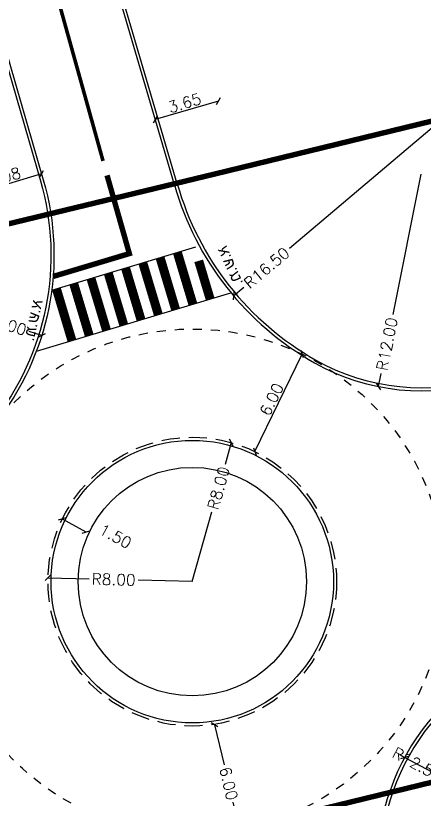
# Model space of a CAD drawing. Extents: x 183304 to 184528, y 666784 to 667526.
# Drawn here: x 183588.95 to 183611.61, y 666983.77 to 667027.19 of the extents above; entities that cross this region are included whole.
import ezdxf
from ezdxf.enums import TextEntityAlignment as Align

# ---------------------------------------------------------------- set-up
doc = ezdxf.new("R2010")
doc.units = 0
doc.linetypes.add('1-1', pattern=[2, 1, -1])
doc.linetypes.add('HIDDEN', pattern=[3, 2, -1])
for name, color, linetype in [('0-XREF', 7, 'Continuous'), ('am-dim', 7, 'Continuous'), ('D-Cross', 151, 'Continuous'), ('D-Dim', 7, 'Continuous'), ('D-EV-INSIDE', 2, 'Continuous'), ('D-Kikar-a', 44, 'HIDDEN'), ('D-Nativ', 7, '1-1'), ('D-Road', 7, 'Continuous'), ('d-sdwlk', 7, 'Continuous'), ('D-SEVA', 7, 'Continuous'), ('D-TEXT', 7, 'Continuous'), ('TR-TXT', 2, 'Continuous')]:
    doc.layers.add(name, color=color, linetype=linetype)
doc.styles.add('0-Techno', font='0-techno')
doc.styles.add('r', font='romand')
doc.dimstyles.new('RAD', dxfattribs={"dimtxt": 0.5, "dimasz": 0.4, "dimexe": 0.1, "dimexo": 0, "dimgap": 0.1, "dimtad": 1, "dimtih": 1, "dimtoh": 1, "dimzin": 0, "dimdsep": 46, "dimtxsty": 'r', "dimcen": 0.1, "dimdle": 0.3, "dimadec": 0, "dimazin": 0, "dimtfac": 0.466667, "dimtofl": 0, "dimtmove": 1, "dimatfit": 3, "dimfxl": 1, "dimtolj": 1, "dimtzin": 0, "dimarcsym": 0})
doc.dimstyles.new('tik', dxfattribs={"dimscale": 1.25, "dimtxt": 0.5, "dimasz": 0.25, "dimexe": 0, "dimexo": 0, "dimgap": 0.09, "dimtad": 1, "dimzin": 0, "dimdsep": 46, "dimtxsty": 'r', "dimblk1": 'OBLIQUE', "dimblk2": 'OBLIQUE', "dimsah": 1, "dimcen": 0.09, "dimse1": 1, "dimse2": 1, "dimclrd": 256, "dimclrt": 256, "dimadec": 0, "dimazin": 0, "dimtfac": 1, "dimtix": 1, "dimtmove": 2, "dimatfit": 3, "dimldrblk": 'OBLIQUE', "dimfxl": 1, "dimtolj": 1, "dimtzin": 0, "dimarcsym": 0})

# ---------------------------------------------------------------- blocks, each defined once
blk = doc.blocks.new('_Oblique')
at = {"color": 0, "linetype": 'ByBlock', "lineweight": -2}
blk.add_line((-0.5, -0.5), (0.5, 0.5), dxfattribs=at)
blk = doc.blocks.new('*D60')
at = {"layer": 'am-dim', "lineweight": -2, "transparency": 16777216}
for p, q in [((183610.517, 666986.092), (183610.242, 666986.241)), ((183621.517, 666980.156), (183610.517, 666986.092))]:
    blk.add_line(p, q, dxfattribs=at)
at = {"layer": 'DEFPOINTS', "color": 0, "transparency": 16777216}
for p in [(183610.517, 666986.092), (183621.517, 666980.156)]:
    blk.add_point(p, dxfattribs=at)
at = {"layer": 'am-dim', "lineweight": -2, "transparency": 16777216, "xscale": 0.3125, "yscale": 0.3125, "zscale": 0.3125, "rotation": 331.6470623455198}
blk.add_blockref('_Oblique', (183610.517, 666986.092), dxfattribs=at)
at = {"layer": 'am-dim', "transparency": 16777216, "insert": (183611.221, 666985.713), "char_height": 0.625, "attachment_point": 5, "rotation": 331.6471, "style": 'r'}
blk.add_mtext('\\A1;R12.50', dxfattribs=at)
blk = doc.blocks.new('*D77')
at = {"layer": 'D-Dim', "lineweight": -2, "transparency": 16777216}
for p, q in [((183600.908, 667003.532), (183600.569, 667002.324)), ((183598.744, 666995.83), (183599.832, 666999.701))]:
    blk.add_line(p, q, dxfattribs=at)
at = {"layer": 'DEFPOINTS', "color": 0, "transparency": 16777216}
for p in [(183600.908, 667003.532), (183598.744, 666995.83)]:
    blk.add_point(p, dxfattribs=at)
at = {"layer": 'D-Dim', "lineweight": -2, "transparency": 16777216, "xscale": 0.3125, "yscale": 0.3125, "zscale": 0.3125, "rotation": 74.29983999190672}
blk.add_blockref('_Oblique', (183600.908, 667003.532), dxfattribs=at)
at = {"layer": 'D-Dim', "transparency": 16777216, "insert": (183600.2, 667001.013), "char_height": 0.625, "attachment_point": 5, "rotation": 74.2998, "style": 'r'}
blk.add_mtext('\\A1;R8.00', dxfattribs=at)
blk = doc.blocks.new('*D78')
at = {"layer": 'D-Dim', "lineweight": -2, "transparency": 16777216}
blk.add_line((183602.207, 667003.042), (183604.843, 667008.432), dxfattribs=at)
at = {"layer": 'DEFPOINTS', "color": 0, "transparency": 16777216}
for p in [(183604.843, 667008.432), (183604.894, 667008.407), (183602.258, 667003.017)]:
    blk.add_point(p, dxfattribs=at)
at = {"layer": 'D-Dim', "lineweight": -2, "transparency": 16777216, "xscale": 0.3125, "yscale": 0.3125, "zscale": 0.3125}
for p, rotation in [((183604.843, 667008.432), 63.94146163609015), ((183602.207, 667003.042), 243.9414616360902)]:
    blk.add_blockref('_Oblique', p, dxfattribs=dict(at, rotation=rotation))
at = {"layer": 'D-Dim', "transparency": 16777216, "insert": (183603.143, 667005.923), "char_height": 0.625, "attachment_point": 5, "rotation": 63.9415, "style": 'r'}
blk.add_mtext('\\A1;6.00', dxfattribs=at)
blk = doc.blocks.new('*D94')
at = {"layer": 'D-Dim', "lineweight": -2, "transparency": 16777216}
blk.add_line((183602.207, 667003.042), (183604.843, 667008.432), dxfattribs=at)
at = {"layer": 'DEFPOINTS', "color": 0, "transparency": 16777216}
for p in [(183604.843, 667008.432), (183604.894, 667008.407), (183602.258, 667003.017)]:
    blk.add_point(p, dxfattribs=at)
at = {"layer": 'D-Dim', "lineweight": -2, "transparency": 16777216, "xscale": 0.3125, "yscale": 0.3125, "zscale": 0.3125}
for p, rotation in [((183604.843, 667008.432), 63.94146163609015), ((183602.207, 667003.042), 243.9414616360902)]:
    blk.add_blockref('_Oblique', p, dxfattribs=dict(at, rotation=rotation))
at = {"layer": 'D-Dim', "transparency": 16777216, "insert": (183603.143, 667005.923), "char_height": 0.625, "attachment_point": 5, "rotation": 63.9415, "style": 'r'}
blk.add_mtext('\\A1;6.00', dxfattribs=at)
blk = doc.blocks.new('*D95')
at = {"layer": 'D-Dim', "lineweight": -2, "transparency": 16777216}
blk.add_line((183591.526, 666999.302), (183592.845, 666998.587), dxfattribs=at)
at = {"layer": 'DEFPOINTS', "color": 0, "transparency": 16777216}
for p in [(183591.709, 666999.641), (183593.028, 666998.926), (183592.845, 666998.587)]:
    blk.add_point(p, dxfattribs=at)
at = {"layer": 'D-Dim', "lineweight": -2, "transparency": 16777216, "xscale": 0.3125, "yscale": 0.3125, "zscale": 0.3125}
for p, rotation in [((183591.526, 666999.302), 151.5533176679953), ((183592.845, 666998.587), 331.5533176679953)]:
    blk.add_blockref('_Oblique', p, dxfattribs=dict(at, rotation=rotation))
at = {"layer": 'D-Dim', "transparency": 16777216, "insert": (183594.484, 666998.349), "char_height": 0.625, "attachment_point": 5, "rotation": 331.5533, "style": 'r'}
blk.add_mtext('\\A1;1.50', dxfattribs=at)
blk = doc.blocks.new('*D102')
at = {"layer": 'D-Dim', "lineweight": -2, "transparency": 16777216}
for p, q in [((183576.078, 667013.921), (183586.525, 667010.681)), ((183590.405, 667009.477), (183589.696, 667009.697))]:
    blk.add_line(p, q, dxfattribs=at)
at = {"layer": 'DEFPOINTS', "color": 0, "transparency": 16777216}
for p in [(183576.078, 667013.921), (183590.405, 667009.477)]:
    blk.add_point(p, dxfattribs=at)
at = {"layer": 'D-Dim', "lineweight": -2, "transparency": 16777216, "xscale": 0.3125, "yscale": 0.3125, "zscale": 0.3125, "rotation": 342.7693175829625}
blk.add_blockref('_Oblique', (183590.405, 667009.477), dxfattribs=at)
at = {"layer": 'D-Dim', "transparency": 16777216, "insert": (183588.11, 667010.189), "char_height": 0.625, "attachment_point": 5, "rotation": 342.7693, "style": 'r'}
blk.add_mtext('\\A1;R15.00', dxfattribs=at)
blk = doc.blocks.new('*D105')
at = {"layer": 'D-Dim', "lineweight": -2, "transparency": 16777216}
for p, q in [((183611.412, 667018.408), (183609.859, 667010.624)), ((183609.063, 667006.64), (183609.209, 667007.368))]:
    blk.add_line(p, q, dxfattribs=at)
at = {"layer": 'DEFPOINTS', "color": 0, "transparency": 16777216}
for p in [(183611.412, 667018.408), (183609.063, 667006.64)]:
    blk.add_point(p, dxfattribs=at)
at = {"layer": 'D-Dim', "lineweight": -2, "transparency": 16777216, "xscale": 0.3125, "yscale": 0.3125, "zscale": 0.3125, "rotation": 258.7106681135779}
blk.add_blockref('_Oblique', (183609.063, 667006.64), dxfattribs=at)
at = {"layer": 'D-Dim', "transparency": 16777216, "insert": (183609.534, 667008.996), "char_height": 0.625, "attachment_point": 5, "rotation": 78.7107, "style": 'r'}
blk.add_mtext('\\A1;R12.00', dxfattribs=at)
blk = doc.blocks.new('*D106')
at = {"layer": 'D-Dim', "lineweight": -2, "transparency": 16777216}
for p, q in [((183613.625, 667022.327), (183604.134, 667014.288)), ((183601.034, 667011.663), (183601.6, 667012.142))]:
    blk.add_line(p, q, dxfattribs=at)
at = {"layer": 'DEFPOINTS', "color": 0, "transparency": 16777216}
for p in [(183613.625, 667022.327), (183601.034, 667011.663)]:
    blk.add_point(p, dxfattribs=at)
at = {"layer": 'D-Dim', "lineweight": -2, "transparency": 16777216, "xscale": 0.3125, "yscale": 0.3125, "zscale": 0.3125, "rotation": 220.2633685543771}
blk.add_blockref('_Oblique', (183601.034, 667011.663), dxfattribs=at)
at = {"layer": 'D-Dim', "transparency": 16777216, "insert": (183602.867, 667013.215), "char_height": 0.625, "attachment_point": 5, "rotation": 40.2634, "style": 'r'}
blk.add_mtext('\\A1;R16.50', dxfattribs=at)
blk = doc.blocks.new('*D111')
at = {"layer": 'D-Dim', "lineweight": -2, "transparency": 16777216}
blk.add_line((183600.195, 667022.462), (183596.689, 667021.431), dxfattribs=at)
at = {"layer": 'DEFPOINTS', "color": 0, "transparency": 16777216}
for p in [(183600.23, 667022.343), (183596.689, 667021.431), (183596.724, 667021.312)]:
    blk.add_point(p, dxfattribs=at)
at = {"layer": 'D-Dim', "lineweight": -2, "transparency": 16777216, "xscale": 0.3125, "yscale": 0.3125, "zscale": 0.3125}
for p, rotation in [((183600.195, 667022.462), 16.39518007305836), ((183596.689, 667021.431), 196.3951800730584)]:
    blk.add_blockref('_Oblique', p, dxfattribs=dict(at, rotation=rotation))
at = {"layer": 'D-Dim', "transparency": 16777216, "insert": (183598.322, 667022.354), "char_height": 0.625, "attachment_point": 5, "rotation": 16.3952, "style": 'r'}
blk.add_mtext('\\A1;3.65', dxfattribs=at)
blk = doc.blocks.new('*D112')
at = {"layer": 'D-Dim', "lineweight": -2, "transparency": 16777216}
blk.add_line((183590.39, 667018.42), (183586.479, 667017.268), dxfattribs=at)
at = {"layer": 'DEFPOINTS', "color": 0, "transparency": 16777216}
for p in [(183590.487, 667018.089), (183586.479, 667017.268), (183586.576, 667016.937)]:
    blk.add_point(p, dxfattribs=at)
at = {"layer": 'D-Dim', "lineweight": -2, "transparency": 16777216, "xscale": 0.3125, "yscale": 0.3125, "zscale": 0.3125}
for p, rotation in [((183590.39, 667018.42), 16.41234050483953), ((183586.479, 667017.268), 196.4123405048396)]:
    blk.add_blockref('_Oblique', p, dxfattribs=dict(at, rotation=rotation))
at = {"layer": 'D-Dim', "transparency": 16777216, "insert": (183588.314, 667018.252), "char_height": 0.625, "attachment_point": 5, "rotation": 16.4123, "style": 'r'}
blk.add_mtext('\\A1;4.08', dxfattribs=at)
blk = doc.blocks.new('*D119')
at = {"layer": 'D-Dim', "lineweight": -2, "transparency": 16777216}
for p, q in [((183599.978, 666987.899), (183600.513, 666985.678)), ((183601.383, 666982.066), (183601.012, 666983.608))]:
    blk.add_line(p, q, dxfattribs=at)
at = {"layer": 'DEFPOINTS', "color": 0, "transparency": 16777216}
for p in [(183600.839, 666988.107), (183601.383, 666982.066), (183602.244, 666982.273)]:
    blk.add_point(p, dxfattribs=at)
at = {"layer": 'D-Dim', "lineweight": -2, "transparency": 16777216, "xscale": 0.3125, "yscale": 0.3125, "zscale": 0.3125}
for p, rotation in [((183599.978, 666987.899), 103.5389382332866), ((183601.383, 666982.066), 283.5389382332866)]:
    blk.add_blockref('_Oblique', p, dxfattribs=dict(at, rotation=rotation))
at = {"layer": 'D-Dim', "transparency": 16777216, "insert": (183600.762, 666984.643), "char_height": 0.625, "attachment_point": 5, "rotation": 283.5389, "style": 'r'}
blk.add_mtext('\\A1;6.00', dxfattribs=at)
blk = doc.blocks.new('*D120')
at = {"layer": 'D-Dim', "lineweight": -2, "transparency": 16777216}
for p, q in [((183590.746, 666996.046), (183593.023, 666995.985)), ((183598.744, 666995.83), (183595.747, 666995.911))]:
    blk.add_line(p, q, dxfattribs=at)
at = {"layer": 'DEFPOINTS', "color": 0, "transparency": 16777216}
for p in [(183590.746, 666996.046), (183598.744, 666995.83)]:
    blk.add_point(p, dxfattribs=at)
at = {"layer": 'D-Dim', "lineweight": -2, "transparency": 16777216, "xscale": 0.3125, "yscale": 0.3125, "zscale": 0.3125, "rotation": 178.4524004447627}
blk.add_blockref('_Oblique', (183590.746, 666996.046), dxfattribs=at)
at = {"layer": 'D-Dim', "transparency": 16777216, "insert": (183594.385, 666995.948), "char_height": 0.625, "attachment_point": 5, "rotation": 358.4524, "style": 'r'}
blk.add_mtext('\\A1;R8.00', dxfattribs=at)
blk = doc.blocks.new('*D148')
at = {"layer": 'D-Dim', "color": 0, "lineweight": -2, "transparency": 16777216}
for p, q in [((183621.227, 667003.721), (183621.627, 667003.721)), ((183621.627, 667003.721), (183621.88, 667002.857))]:
    blk.add_line(p, q, dxfattribs=at)
at = {"layer": 'D-Dim', "color": 0, "transparency": 16777216}
blk.add_solid([(183621.944, 667002.876), (183621.816, 667002.839), (183621.992, 667002.473)], dxfattribs=at)
at = {"layer": 'DEFPOINTS', "color": 0, "transparency": 16777216}
for p in [(183579.906, 667146.448), (183621.992, 667002.473)]:
    blk.add_point(p, dxfattribs=at)
at = {"layer": 'D-Dim', "color": 0, "transparency": 16777216, "insert": (183619.651, 667003.721), "char_height": 0.5, "attachment_point": 5, "style": 'r'}
blk.add_mtext('\\A1;R150.00', dxfattribs=at)

msp = doc.modelspace()

# ---------------------------------------------------------------- linework, layer by layer
at = {"layer": '0-XREF', "const_width": 0.3}
msp.add_lwpolyline([(183613.077, 667021.608), (183600.148, 667018.456), (183586.566, 667015.175)], dxfattribs=at)
at = {"layer": 'D-Cross', "ltscale": 0.5, "const_width": 0.5}
for points in [[(183596.958, 667013.787), (183597.819, 667010.914)], [(183597.916, 667014.075), (183598.777, 667011.201)], [(183596, 667013.5), (183596.861, 667010.627)], [(183599.1, 667013.606), (183599.735, 667011.488)], [(183594.084, 667012.926), (183594.946, 667010.052)], [(183595.042, 667013.213), (183595.903, 667010.339)], [(183593.126, 667012.639), (183593.988, 667009.765)], [(183591.21, 667012.065), (183592.072, 667009.191)], [(183592.168, 667012.352), (183593.03, 667009.478)]]:
    msp.add_lwpolyline(points, dxfattribs=at)
at = {"layer": 'D-EV-INSIDE'}
msp.add_lwpolyline([(183597.914, 667017.869), (183580.86, 667075.833)], dxfattribs=at)
msp.add_lwpolyline([(183572.237, 667073.864), (183584.144, 667033.441), (183585.963, 667032.331, -0.187465), (183586.328, 667031.853), (183590.324, 667018.042, -0.243452), (183587.669, 667004.67, 0.033982), (183586.573, 667003.088, 0.033982)], format="xyb", dxfattribs=at)
for radius in [7.83, 6.33]:
    msp.add_circle((183598.744, 666995.83), radius, dxfattribs=at)
for centre, radius, start, end in [((183613.628, 667022.33), 16.335, 195.8558, 240.5496), ((183611.412, 667018.408), 11.83, 240.5528, 288.0567), ((183621.517, 666980.156), 12.33, 108.0567, 188.4992)]:
    msp.add_arc(centre, radius, start, end, dxfattribs=at)
at = {"layer": 'D-Kikar-a', "ltscale": 0.5}
msp.add_circle((183598.744, 666995.83), 8, dxfattribs=at)
at = {"layer": 'D-Nativ', "const_width": 0.2, "flags": 128}
msp.add_lwpolyline([(183593.797, 667019.143), (183590.765, 667030.029), (183587.097, 667042.609), (183581.604, 667061.294), (183577.521, 667075.068)], dxfattribs=at)
at = {"layer": 'D-Nativ', "color": 8, "ltscale": 0.5}
msp.add_circle((183598.744, 666995.83), 14, dxfattribs=at)
at = {"layer": 'D-Road'}
msp.add_lwpolyline([(183597.751, 667017.821), (183580.697, 667075.785)], dxfattribs=at)
at = {"layer": 'D-Road', "flags": 128}
msp.add_lwpolyline([(183572.4, 667073.912), (183584.288, 667033.552), (183586.052, 667032.476, -0.187465), (183586.492, 667031.9), (183590.487, 667018.089, -0.243452), (183587.802, 667004.564, 0.033982), (183586.719, 667003.001, 0.033982)], format="xyb", dxfattribs=at)
at = {"layer": 'D-Road'}
for centre, radius, start, end in [((183613.628, 667022.33), 16.505, 195.8558, 240.5496), ((183611.412, 667018.408), 12, 240.5528, 288.0567), ((183621.517, 666980.156), 12.5, 108.0567, 188.4992)]:
    msp.add_arc(centre, radius, start, end, dxfattribs=at)
at = {"layer": 'd-sdwlk'}
for p, q in [((183590.962, 667011.99), (183598.936, 667014.38)), ((183590.103, 667008.601), (183600.89, 667011.834))]:
    msp.add_line(p, q, dxfattribs=at)
at = {"layer": 'D-SEVA', "const_width": 0.3, "flags": 128}
msp.add_lwpolyline([(183594.02, 667018.343), (183595.257, 667014.008), (183591.032, 667012.742)], dxfattribs=at)
at = {"layer": 'D-TEXT', "const_width": 0.3}
msp.add_lwpolyline([(183619.692, 666986.584), (183606.763, 666983.431), (183593.181, 666980.15)], dxfattribs=at)

# ---------------------------------------------------------------- texts
at = {"layer": 'TR-TXT', "style": '0-Techno', "text_generation_flag": 2}
for rotation, p in [(114.3053, (183601.571, 667012.383)), (77.4745, (183589.952, 667009.129))]:
    msp.add_text('א.ש.מ.', height=0.6, rotation=rotation, dxfattribs=at).set_placement(p, align=Align.RIGHT)

# ---------------------------------------------------------------- dimensions: what is measured, and where the dimension line sits
at = {"layer": 'am-dim'}
dim = msp.add_radius_dim(center=(183621.517, 666980.156), mpoint=(183610.517, 666986.092), dimstyle='tik', dxfattribs=at)
dim.commit()
dim.dimension.update_dxf_attribs({"geometry": '*D60', "text_midpoint": (183611.221, 666985.713), "dimtype": 164})
at = {"layer": 'D-Dim'}
for center, mpoint, dimstyle, picture, middle in [((183579.906, 667146.448), (183621.992, 667002.473), 'RAD', '*D148', (183621.627, 667003.721)), ((183613.625, 667022.327), (183601.034, 667011.663), 'tik', '*D106', (183602.867, 667013.215)), ((183611.412, 667018.408), (183609.063, 667006.64), 'tik', '*D105', (183609.534, 667008.996)), ((183576.078, 667013.921), (183590.405, 667009.477), 'tik', '*D102', (183588.11, 667010.189)), ((183598.744, 666995.83), (183600.908, 667003.532), 'tik', '*D77', (183600.2, 667001.013)), ((183598.744, 666995.83), (183590.746, 666996.046), 'tik', '*D120', (183594.385, 666995.948))]:
    dim = msp.add_radius_dim(center=center, mpoint=mpoint, dimstyle=dimstyle, dxfattribs=at)
    dim.commit()
    dim.dimension.update_dxf_attribs({"geometry": picture, "text_midpoint": middle, "dimtype": 164})
for p1, p2, distance, picture, middle in [((183600.23, 667022.343), (183596.724, 667021.312), -0.124, '*D111', (183598.322, 667022.354)), ((183590.487, 667018.089), (183586.576, 667016.937), -0.345, '*D112', (183588.314, 667018.252)), ((183602.258, 667003.017), (183604.894, 667008.407), 0.056, '*D78', (183603.143, 667005.923)), ((183602.258, 667003.017), (183604.894, 667008.407), 0.056, '*D94', (183603.143, 667005.923))]:
    dim = msp.add_aligned_dim(p1=p1, p2=p2, distance=distance, dimstyle='tik', dxfattribs=at)
    dim.commit()
    dim.dimension.update_dxf_attribs({"geometry": picture, "text_midpoint": middle})
for base, p1, p2, angle, picture, middle in [((183592.845, 666998.587), (183591.709, 666999.641), (183593.028, 666998.926), 331.5533, '*D95', (183594.484, 666998.349)), ((183601.383, 666982.066), (183600.839, 666988.107), (183602.244, 666982.273), 283.5389, '*D119', (183600.762, 666984.643))]:
    dim = msp.add_linear_dim(base=base, p1=p1, p2=p2, angle=angle, dimstyle='tik', dxfattribs=at)
    dim.commit()
    dim.dimension.update_dxf_attribs({"geometry": picture, "text_midpoint": middle, "dimtype": 161})

doc.saveas('drawing.dxf')
